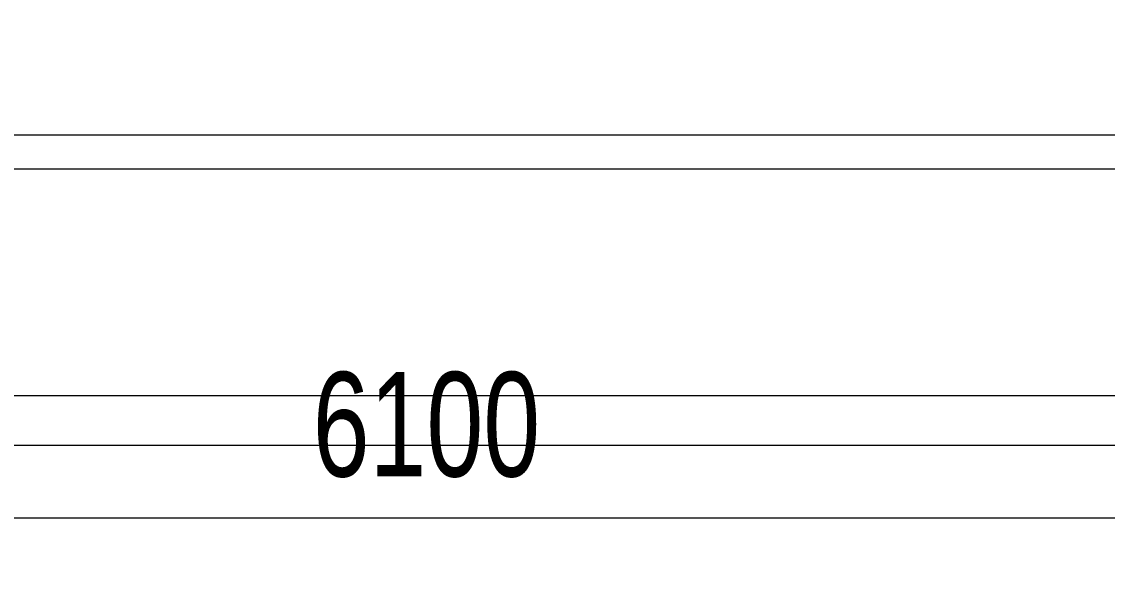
# Model space of a CAD drawing. Header units: millimetres. Extents: x 180139 to 245212, y -4005 to 9345.
# Drawn here: x 235622 to 237698, y -2610 to -1559 of the extents above; entities that cross this region are included whole.
import ezdxf

# ---------------------------------------------------------------- set-up
doc = ezdxf.new("R2010")
doc.units = ezdxf.units.MM
for name, color, linetype, lineweight in [('A-ANNO-DIMS', 7, 'Continuous', 9), ('A-ANNO-DIMS-100', 7, 'Continuous', 9), ('A-FLOR', 7, 'Continuous', 9)]:
    doc.layers.add(name, color=color, linetype=linetype, lineweight=lineweight)
doc.styles.add('Arial', font='arial.ttf', dxfattribs={"width": 0.7, "height": 200})
doc.dimstyles.new('Vnitřní_-_průhledné', dxfattribs={"dimscale": 304.8, "dimtxt": 204.05188, "dimasz": 0.426509, "dimexe": 0.328084, "dimexo": 0.0625, "dimgap": 0.065617, "dimtad": 1, "dimdec": 0, "dimrnd": 5, "dimzin": 0, "dimdsep": 46, "dimtxsty": 'Arial', "dimblk1": 'OBLIQUE', "dimblk2": 'OBLIQUE', "dimsah": 1, "dimcen": 0.09, "dimdle": 0.328084, "dimazin": 0, "dimtfac": 1, "dimtdec": 4, "dimtix": 1, "dimtmove": 2, "dimatfit": 3, "dimfxl": 0.328084, "dimfxlon": 1, "dimtvp": 1, "dimtolj": 1, "dimtzin": 0, "dimarcsym": 2})
doc.dimstyles.new('Vnitřní_-_průhledné_1', dxfattribs={"dimscale": 304.8, "dimtxt": 204.05188, "dimasz": 0.426509, "dimexe": 0.328084, "dimexo": 0.0625, "dimgap": 0.065617, "dimtad": 1, "dimdec": 0, "dimrnd": 5, "dimzin": 0, "dimdsep": 46, "dimtxsty": 'Arial', "dimblk1": 'OBLIQUE', "dimblk2": 'OBLIQUE', "dimsah": 1, "dimcen": 0.09, "dimdle": 0.328084, "dimazin": 0, "dimtfac": 1, "dimtdec": 4, "dimtix": 1, "dimtmove": 0, "dimatfit": 3, "dimfxl": 0.328084, "dimfxlon": 1, "dimtvp": 1, "dimtolj": 1, "dimtzin": 0, "dimarcsym": 2})

# ---------------------------------------------------------------- blocks, each defined once
blk = doc.blocks.new('DIMBLOCK12-B')
at = {"layer": 'A-ANNO-DIMS-100'}
for p, q in [((233343.4, -2509.8), (233343.4, -2409.8)), ((239440.9, -2509.8), (239440.9, -2409.8)), ((239540.9, -2509.8), (233343.4, -2509.8)), ((233343.4, -2509.8), (233343.4, -2609.8)), ((239440.9, -2509.8), (239440.9, -2609.8))]:
    blk.add_line(p, q, dxfattribs=at)
at = {"layer": 'A-ANNO-DIMS-100', "lineweight": 18}
for p, q in [((233343.4, -2509.8), (233408.4, -2444.8)), ((239440.9, -2509.8), (239505.9, -2444.8)), ((233343.4, -2509.8), (233278.4, -2574.8)), ((239440.9, -2509.8), (239375.9, -2574.8))]:
    blk.add_line(p, q, dxfattribs=at)
at = {"layer": 'A-ANNO-DIMS-100', "color": 0, "insert": (236178.7, -2230.2), "char_height": 200, "width": 512.327, "attachment_point": 1, "line_spacing_factor": 0.941778, "style": 'Arial'}
blk.add_mtext('6100', dxfattribs=at)
blk = doc.blocks.new('_Oblique')
at = {"color": 0, "linetype": 'ByBlock', "lineweight": -2}
blk.add_line((-0.5, -0.5), (0.5, 0.5), dxfattribs=at)
blk = doc.blocks.new('DIMBLOCK17-B')
at = {"layer": 'A-ANNO-DIMS-100'}
for p, q in [((212050.9, -1842), (212050.9, -1742)), ((239440.9, -1842), (239440.9, -1742)), ((239540.9, -1842), (211950.9, -1842)), ((212050.9, -1842), (212050.9, -1942)), ((239440.9, -1842), (239440.9, -1942))]:
    blk.add_line(p, q, dxfattribs=at)
at = {"layer": 'A-ANNO-DIMS-100', "lineweight": 18}
for p, q in [((212050.9, -1842), (212115.9, -1777)), ((239440.9, -1842), (239505.9, -1777)), ((212050.9, -1842), (211985.9, -1907)), ((239440.9, -1842), (239375.9, -1907))]:
    blk.add_line(p, q, dxfattribs=at)
at = {"layer": 'A-ANNO-DIMS-100', "color": 0, "insert": (223904, -1562.3), "char_height": 200, "width": 640.409, "attachment_point": 1, "line_spacing_factor": 0.941778, "style": 'Arial'}
blk.add_mtext('27390', dxfattribs=at)

msp = doc.modelspace()

# ---------------------------------------------------------------- linework, layer by layer
at = {"layer": 'A-FLOR'}
for p, q in [((227349.1, -1776), (237949.3, -1776)), ((238690.9, -2276), (227349.1, -2276)), ((238690.9, -2371), (224311.2, -2371))]:
    msp.add_line(p, q, dxfattribs=at)

# ---------------------------------------------------------------- dimensions: what is measured, and where the dimension line sits
at = {"layer": 'A-ANNO-DIMS'}
dim = msp.add_linear_dim(base=(212050.9, -1842), p1=(239440.9, -1942), p2=(212050.9, -1942), dimstyle='Vnitřní_-_průhledné', override={"dimpost": '<>', "dimfxl": 27390}, dxfattribs=at)
dim.commit()
dim.dimension.update_dxf_attribs({"geometry": 'DIMBLOCK17-B', "text_midpoint": (224224.2, -1695.7), "dimtype": 160})
dim = msp.add_linear_dim(base=(233343.4466093, -2509.8324695), p1=(239440.9466093, -2609.8324695), p2=(233343.4466093, -2609.8324695), dimstyle='Vnitřní_-_průhledné_1', override={"dimpost": '<>', "dimfxl": 6097.5}, dxfattribs=at)
dim.commit()
dim.dimension.update_dxf_attribs({"geometry": 'DIMBLOCK12-B', "text_midpoint": (236392.1966093, -2387.7178713)})

doc.saveas('drawing.dxf')
